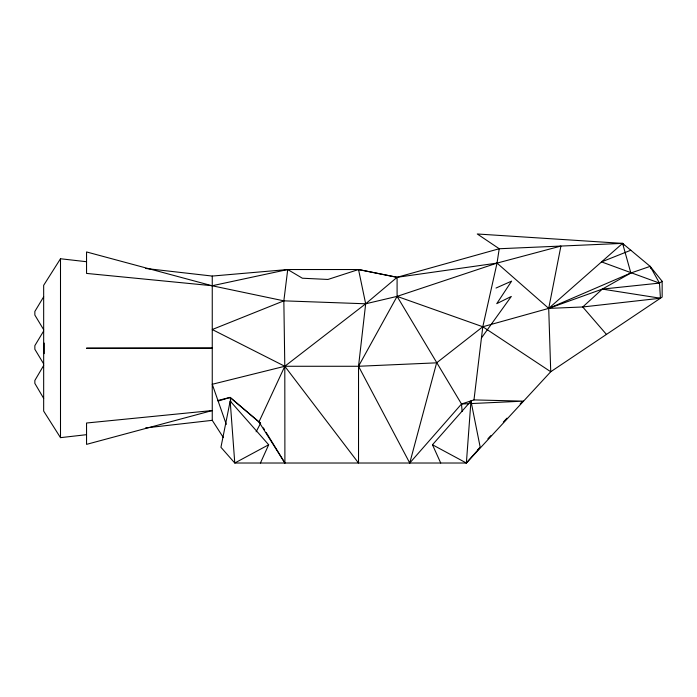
<?xml version="1.0" encoding="UTF-8"?>
<svg xmlns="http://www.w3.org/2000/svg" width="697" height="697" viewBox="0 0 697 697"><rect width="100%" height="100%" fill="white"/><g stroke="black" fill="none" stroke-linecap="round" stroke-linejoin="round"><path stroke-width="1.05" d="M440.722 463.017L432.471 444.764L470.963 401.054L466.371 463.017L234.776 463.017L220.94 447.291L230.184 401.054L268.676 444.764L260.425 463.017M145.525 268.45L212.254 276.064L287.73 269.53L358.528 269.53L365.672 303.787L358.528 366.273L409.749 463.017L461.51 404.007L473.977 399.912L482.794 326.754L497.031 263.1L499.226 248.742L477.279 233.983L622.587 243.384L650.162 266.367L662.15 281.318L662.15 297.079L550.735 371.745L466.371 463.017L432.471 444.764M217.926 400.47L230.115 397.412L258.953 421.929L284.899 463.017L284.803 366.273L283.845 300.843L287.73 269.53L212.254 285.726L86.55 273.416L86.55 251.948L212.254 285.796L283.845 300.843L365.672 303.787L397.09 296.382L497.031 263.1L560.911 246.067L548.713 308.388L550.735 371.745L482.794 326.754L397.09 296.382L397.09 277.301L499.226 248.742L622.587 243.384L623.806 245.152M409.749 463.017L436.627 362.832L482.794 326.754L548.713 308.388L602.304 289.107L630.846 273.006L650.162 266.367L659.484 283.104L660.434 298.229L582.736 306.976L548.713 308.388L497.031 263.1L397.09 277.301L358.528 269.53L327.947 279.453L302.359 278.216L287.73 269.53M256.13 431.791L260.582 423.271L230.115 397.412L218.135 401.08M43.667 365.481L34.85 380.457L34.85 383.385L43.667 398.362M43.667 296.817L34.85 311.446L34.85 315.061L43.667 329.69M43.667 331.005L34.85 345.642L34.85 349.258L43.667 363.886M86.332 261.697L60.5 258.753L43.667 285.308L43.667 411.091L60.5 437.655L86.332 434.701M481.444 337.958L511.31 296.443L496.752 303.648L511.615 281.126L496.02 288.044M477.637 449.896L479.832 447.509M487.9 438.788L490.836 435.616M503.295 422.129L506.963 418.165M520.162 403.885L522.358 401.507M662.15 281.318L659.484 283.104L602.304 289.107L582.736 306.976L606.442 334.412M268.676 444.764L234.776 463.017L230.184 401.054M283.845 300.843L212.254 329.533L284.803 366.273L358.528 463.017L358.528 366.273L397.09 296.382L461.51 404.007L462.128 411.518M630.811 250.24L601.537 261.906L659.484 283.104M145.525 427.949L212.254 420.335L223.388 437.594M461.51 404.007L469.003 403.668M471.137 403.563L523.56 401.141L473.977 399.912M436.627 362.832L358.528 366.273L284.803 366.273L212.254 384.274L226.307 424.429M602.304 289.107L660.434 298.229M260.582 423.271L258.953 421.929L284.803 366.273L365.672 303.787L397.09 277.301L358.528 269.53L358.528 270.384M465.901 462.581L466.371 463.017L480.207 447.291L470.963 401.054M263.414 427.897L264.546 429.744M266.237 432.515L284.899 463.017M650.162 266.367L650.824 268.423M230.115 397.412L230.907 402.788M212.254 276.064L212.254 420.335M60.5 258.753L60.5 437.655M44.199 343.072L44.199 353.667M622.587 243.384L548.713 308.388L630.846 273.006L622.587 243.384M212.254 410.542L86.55 444.364L86.55 423.009L212.254 410.542M212.254 348.134L86.55 348.23L212.254 348.134"/></g></svg>
